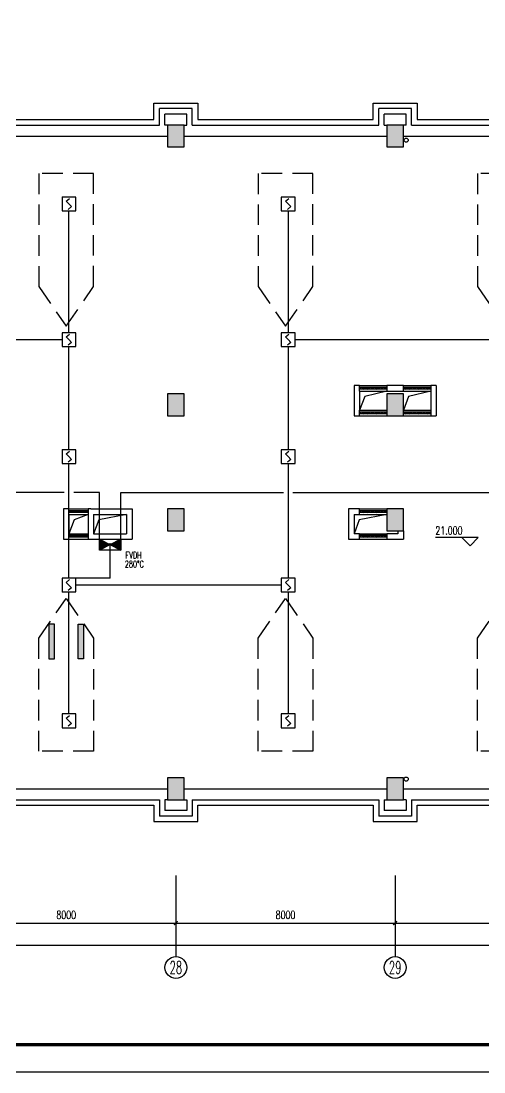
# Model space of a CAD drawing. Extents: x 190999 to 918899, y -200814 to 215286.
# Drawn here: x 574135 to 591025, y -96414 to -58091 of the extents above; entities that cross this region are included whole.
import ezdxf
from ezdxf.enums import TextEntityAlignment as Align

# ---------------------------------------------------------------- set-up
doc = ezdxf.new("R2010")
doc.units = 0
doc.header["$LTSCALE"] = 1000
doc.header["$MEASUREMENT"] = 0
doc.linetypes.add('HIDDEN', pattern=[0.375, 0.25, -0.125])
doc.layers.get('Defpoints').update_dxf_attribs({"color": 1})
for name, color, linetype in [('00-EQUIP', 3, 'Continuous'), ('00-WIRE-4', 6, 'Continuous'), ('A-卫生间', 250, 'Continuous'), ('A-墙线', 2, 'Continuous'), ('A-外包装修', 250, 'Continuous'), ('AXIS', 3, 'Continuous'), ('AXIS_TEXT', 7, 'Continuous'), ('COLUMN', 2, 'Continuous'), ('DIM_ELEV', 3, 'Continuous'), ('PUB_HATCH', 250, 'Continuous'), ('PUB_TEXT', 7, 'Continuous'), ('WALL', 2, 'Continuous'), ('WINDOW', 177, 'Continuous'), ('图框', 189, 'Continuous'), ('暖通-风-说明', 3, 'Continuous'), ('洞口线', 165, 'Continuous'), ('看线1', 7, 'Continuous'), ('雨水管', 151, 'Continuous')]:
    doc.layers.add(name, color=color, linetype=linetype)
doc.styles.add('_TCH_AXIS', font='COMPLEX', dxfattribs={"bigfont": 'GBCBIG'})
doc.styles.add('_TCH_DIM', font='SIMPLEX', dxfattribs={"bigfont": 'GBCBIG'})
doc.styles.add('COMPLEX', font='COMPLEX')
doc.styles.add('DIM_FONT', font='SIMPLEX', dxfattribs={"width": 0.7, "bigfont": 'GBCBIG'})
doc.styles.add('HZ-ZGBZ', font='romanc.shx', dxfattribs={"width": 0.65})
doc.styles.get("Standard").update_dxf_attribs({"font": 'simhei.ttf'})
doc.styles.add('XXK', font='romans.shx', dxfattribs={"width": 0.75, "bigfont": 'hzf.shx'})
doc.linetypes.add('4INE', pattern='A,1,-0.15,["4",XXK,S=0.3,R=0,X=-0.1,Y=-0.1],-0.25', length=1.4)
doc.dimstyles.new('DIMN', dxfattribs={"dimtxt": 300, "dimasz": 100, "dimexe": 250, "dimexo": 300, "dimgap": 150, "dimtad": 1, "dimdec": 0, "dimzin": 0, "dimdsep": 46, "dimtxsty": 'DIM_FONT', "dimblk": 'ARCHTICK', "dimcen": 0.09, "dimclrt": 7, "dimazin": 2, "dimtfac": 1, "dimtdec": 0, "dimtix": 1, "dimtmove": 2, "dimatfit": 3, "dimfxl": 0, "dimtolj": 1, "dimtzin": 0, "dimarcsym": 0})

# ---------------------------------------------------------------- blocks, each defined once
blk = doc.blocks.new('TJAD_TK_A0')
at = {"layer": '图框'}
blk.add_line((973, -441.7), (2162, -441.7), dxfattribs=at)
at = {"layer": '图框', "const_width": 1.2}
blk.add_lwpolyline([(2152, -431.7), (2152, 389.3), (998, 389.3), (998, -431.7)], close=True, dxfattribs=at)
blk = doc.blocks.new('_ArchTick')
at = {"const_width": 0.5}
blk.add_lwpolyline([(-0.7, -0.7), (0.7, 0.7)], dxfattribs=at)
blk = doc.blocks.new('*D1517')
at = {"layer": 'AXIS', "color": 0, "lineweight": -2}
for p, q in [((587785, -89585), (587785, -91235)), ((595785, -89585), (595785, -91235)), ((587785, -90985), (595785, -90985))]:
    blk.add_line(p, q, dxfattribs=at)
at = {"layer": 'Defpoints', "color": 0}
for p in [(587785, -89285), (595785, -89285), (595785, -90985)]:
    blk.add_point(p, dxfattribs=at)
at = {"layer": 'AXIS', "color": 0, "lineweight": -2, "xscale": 100, "yscale": 100, "zscale": 100, "rotation": 180}
blk.add_blockref('_ArchTick', (587785, -90985), dxfattribs=at)
at = {"layer": 'AXIS', "color": 0, "lineweight": -2, "xscale": 100, "yscale": 100, "zscale": 100}
blk.add_blockref('_ArchTick', (595785, -90985), dxfattribs=at)
at = {"layer": 'AXIS', "color": 7, "insert": (591785, -90685), "char_height": 300, "attachment_point": 5, "style": 'DIM_FONT'}
blk.add_mtext('\\A1;8000', dxfattribs=at)
blk = doc.blocks.new('*D1518')
at = {"layer": 'AXIS', "color": 0, "lineweight": -2}
for p, q in [((579785, -89585), (579785, -91235)), ((587785, -89585), (587785, -91235)), ((579785, -90985), (587785, -90985))]:
    blk.add_line(p, q, dxfattribs=at)
at = {"layer": 'Defpoints', "color": 0}
for p in [(579785, -89285), (587785, -89285), (587785, -90985)]:
    blk.add_point(p, dxfattribs=at)
at = {"layer": 'AXIS', "color": 0, "lineweight": -2, "xscale": 100, "yscale": 100, "zscale": 100, "rotation": 180}
blk.add_blockref('_ArchTick', (579785, -90985), dxfattribs=at)
at = {"layer": 'AXIS', "color": 0, "lineweight": -2, "xscale": 100, "yscale": 100, "zscale": 100}
blk.add_blockref('_ArchTick', (587785, -90985), dxfattribs=at)
at = {"layer": 'AXIS', "color": 7, "insert": (583785, -90685), "char_height": 300, "attachment_point": 5, "style": 'DIM_FONT'}
blk.add_mtext('\\A1;8000', dxfattribs=at)
blk = doc.blocks.new('*D1519')
at = {"layer": 'AXIS', "color": 0, "lineweight": -2}
for p, q in [((571785, -89585), (571785, -91235)), ((579785, -89585), (579785, -91235)), ((571785, -90985), (579785, -90985))]:
    blk.add_line(p, q, dxfattribs=at)
at = {"layer": 'Defpoints', "color": 0}
for p in [(571785, -89285), (579785, -89285), (579785, -90985)]:
    blk.add_point(p, dxfattribs=at)
at = {"layer": 'AXIS', "color": 0, "lineweight": -2, "xscale": 100, "yscale": 100, "zscale": 100, "rotation": 180}
blk.add_blockref('_ArchTick', (571785, -90985), dxfattribs=at)
at = {"layer": 'AXIS', "color": 0, "lineweight": -2, "xscale": 100, "yscale": 100, "zscale": 100}
blk.add_blockref('_ArchTick', (579785, -90985), dxfattribs=at)
at = {"layer": 'AXIS', "color": 7, "insert": (575785, -90685), "char_height": 300, "attachment_point": 5, "style": 'DIM_FONT'}
blk.add_mtext('\\A1;8000', dxfattribs=at)
blk = doc.blocks.new('*D1522')
at = {"layer": 'AXIS', "color": 0, "lineweight": -2}
for p, q in [((564785, -89585), (564785, -92035)), ((638085, -89585), (638085, -92035)), ((564785, -91785), (638085, -91785))]:
    blk.add_line(p, q, dxfattribs=at)
at = {"layer": 'Defpoints', "color": 0}
for p in [(564785, -89285), (638085, -89285), (638085, -91785)]:
    blk.add_point(p, dxfattribs=at)
at = {"layer": 'AXIS', "color": 0, "lineweight": -2, "xscale": 100, "yscale": 100, "zscale": 100, "rotation": 180}
blk.add_blockref('_ArchTick', (564785, -91785), dxfattribs=at)
at = {"layer": 'AXIS', "color": 0, "lineweight": -2, "xscale": 100, "yscale": 100, "zscale": 100}
blk.add_blockref('_ArchTick', (638085, -91785), dxfattribs=at)
at = {"layer": 'AXIS', "color": 7, "insert": (601435, -91485), "char_height": 300, "attachment_point": 5, "style": 'DIM_FONT'}
blk.add_mtext('\\A1;73300', dxfattribs=at)
blk = doc.blocks.new('_AXISO')
blk.add_circle((0, 0), 0.5)
at = {"layer": 'AXIS_TEXT', "style": 'COMPLEX', "width": 1.041667}
blk.add_attdef('A', text='', height=0.56, dxfattribs=at).set_placement((-0.25, -0.28), (0.25, -0.28), align=Align.FIT)
blk = doc.blocks.new('$WINLIB2D$00000039')
at = {"color": 0}
for p, q in [((0.5, 0.5), (-0.5, 0.5)), ((-0.5, 0.167), (0.5, 0.167)), ((-0.452, -0.167), (-0.5, 0.084)), ((-0.384, -0.167), (-0.448, 0.167)), ((-0.316, -0.167), (-0.38, 0.167)), ((-0.248, -0.167), (-0.312, 0.167)), ((-0.18, -0.167), (-0.244, 0.167)), ((-0.112, -0.167), (-0.176, 0.167)), ((-0.044, -0.167), (-0.108, 0.167)), ((0.024, -0.167), (-0.04, 0.167)), ((0.092, -0.167), (0.028, 0.167)), ((0.16, -0.167), (0.096, 0.167)), ((0.228, -0.167), (0.164, 0.167)), ((0.296, -0.167), (0.232, 0.167)), ((0.364, -0.167), (0.3, 0.167)), ((0.432, -0.167), (0.368, 0.167)), ((0.5, -0.167), (0.436, 0.167)), ((-0.5, -0.167), (0.5, -0.167)), ((0.5, -0.5), (-0.5, -0.5))]:
    blk.add_line(p, q, dxfattribs=at)
blk = doc.blocks.new('_LINKPT1')
at = {"color": 0}
blk.add_line((0, 0), (0, 0), dxfattribs=at)
blk = doc.blocks.new('6H2KALM6')
for p, q in [((-0.78, 0.4), (0.78, -0.4)), ((0.78, 0.4), (-0.78, -0.4)), ((0.78, 0.4), (-0.78, 0.4)), ((-0.78, 0.4), (-0.78, -0.4)), ((0.78, -0.4), (0.78, 0.4)), ((-0.78, -0.4), (0.78, -0.4))]:
    blk.add_line(p, q)
at = {"const_width": 0.04}
blk.add_lwpolyline([(-0.78, 0.4), (-0.78, -0.4), (0.78, -0.4), (0.78, 0.4)], close=True, dxfattribs=at)
for points in [[(-0.78, 0.4), (0, 0), (-0.78, -0.4)], [(0.78, 0.4), (0, 0), (0.78, -0.4)]]:
    blk.add_solid(points)
at = {"xscale": 0.002, "yscale": 0.002, "zscale": 0.002}
for p in [(-0.78, 0), (0, 0.4), (0.78, 0), (0, -0.4)]:
    blk.add_blockref('_LINKPT1', p, dxfattribs=at)
at = {"flags": 9}
blk.add_attdef('A', (0, 0), '', height=0.00002, dxfattribs=at)
blk = doc.blocks.new('3S1KCGW2')
for p, q in [((0.5, 0.5), (-0.5, 0.5)), ((-0.5, 0.5), (-0.5, -0.5)), ((-0.2, 0.2), (0.05, 0.4)), ((0, 0), (-0.2, 0.2)), ((0, 0), (0.2, -0.2)), ((0.5, -0.5), (0.5, 0.5)), ((-0.5, -0.5), (0.5, -0.5)), ((0.2, -0.2), (-0.05, -0.4))]:
    blk.add_line(p, q)
at = {"const_width": 0.04, "flags": 128}
blk.add_lwpolyline([(-0.5, -0.5), (-0.5, 0.5), (0.5, 0.5), (0.5, -0.5)], close=True, dxfattribs=at)
at = {"xscale": 0.002, "yscale": 0.002, "zscale": 0.002}
for p in [(-0.5, 0), (0, 0.5), (0.5, 0), (0, -0.5)]:
    blk.add_blockref('_LINKPT1', p, dxfattribs=at)
at = {"flags": 9}
blk.add_attdef('A', (0, 0), '', height=0.00002, dxfattribs=at)

msp = doc.modelspace()

# ---------------------------------------------------------------- hatches: boundary and pattern name
at = {"layer": 'PUB_HATCH'}
for points in [[(579484.6, -62684.5), (580084.6, -62684.5), (580084.6, -61884.5), (579484.6, -61884.5)], [(587484.6, -62684.5), (588084.6, -62684.5), (588084.6, -61884.5), (587484.6, -61884.5)], [(579484.6, -72484.5), (580084.6, -72484.5), (580084.6, -71684.5), (579484.6, -71684.5)], [(587484.6, -72484.5), (588084.6, -72484.5), (588084.6, -71684.5), (587484.6, -71684.5)], [(579484.6, -76684.5), (580084.6, -76684.5), (580084.6, -75884.5), (579484.6, -75884.5)], [(587484.6, -76684.5), (588084.6, -76684.5), (588084.6, -75884.5), (587484.6, -75884.5)], [(579484.6, -86484.5), (580084.6, -86484.5), (580084.6, -85684.5), (579484.6, -85684.5)], [(587484.6, -86484.5), (588084.6, -86484.5), (588084.6, -85684.5), (587484.6, -85684.5)]]:
    msp.add_hatch(color=256, dxfattribs=at).paths.add_polyline_path(points)
h = msp.add_hatch(color=256, dxfattribs=at)
h.paths.add_polyline_path([(600334.6, -75384.5), (596534.6, -75384.5), (596534.6, -75184.5), (600334.6, -75184.5)])
h.paths.add_polyline_path([(600334.6, -74624.5), (596534.6, -74624.5), (596534.6, -74824.5), (600334.6, -74824.5)])
h.paths.add_polyline_path([(595034.6, -75384.5), (591234.6, -75384.5), (591234.6, -75184.5), (595034.6, -75184.5)])
h.paths.add_polyline_path([(595034.6, -74624.5), (591234.6, -74624.5), (591234.6, -74824.5), (595034.6, -74824.5)])
h.paths.add_polyline_path([(575154.6, -81344.5), (575354.6, -81344.5), (575354.6, -80084.5), (575154.6, -80084.5)])
h.paths.add_polyline_path([(576414.6, -81344.5), (576214.6, -81344.5), (576214.6, -80084.5), (576414.6, -80084.5)])
h.paths.add_polyline_path([(616334.6, -75384.5), (612534.6, -75384.5), (612534.6, -75184.5), (616334.6, -75184.5)])
h.paths.add_polyline_path([(616334.6, -74624.5), (612534.6, -74624.5), (612534.6, -74824.5), (616334.6, -74824.5)])
h.paths.add_polyline_path([(611034.6, -75384.5), (607234.6, -75384.5), (607234.6, -75184.5), (611034.6, -75184.5)])
h.paths.add_polyline_path([(611034.6, -74624.5), (607234.6, -74624.5), (607234.6, -74824.5), (611034.6, -74824.5)])
h.paths.add_polyline_path([(627034.6, -75384.5), (623234.6, -75384.5), (623234.6, -75184.5), (627034.6, -75184.5)])
h.paths.add_polyline_path([(627034.6, -74624.5), (623234.6, -74624.5), (623234.6, -74824.5), (627034.6, -74824.5)])
h.paths.add_polyline_path([(612654.6, -78414.5), (612854.6, -78414.5), (612854.6, -77154.5), (612654.6, -77154.5)])
h.paths.add_polyline_path([(613914.6, -78414.5), (613714.6, -78414.5), (613714.6, -77154.5), (613914.6, -77154.5)])
h.paths.add_polyline_path([(622344.6, -80834.5), (618524.6, -80834.5), (618524.6, -81034.5), (622344.6, -81034.5)])
h.paths.add_polyline_path([(622344.6, -80084.5), (618524.6, -80084.5), (618524.6, -80284.5), (622344.6, -80284.5)])
h.paths.add_polyline_path([(605284.6, -72774.5), (605084.6, -72774.5), (605084.6, -75594.5), (605284.6, -75594.5)])
h.paths.add_polyline_path([(604534.6, -72774.5), (604334.6, -72774.5), (604334.6, -75594.5), (604534.6, -75594.5)])

# ---------------------------------------------------------------- linework, layer by layer
at = {"layer": '00-WIRE-4'}
for p, q in [((575882.1, -69459.5), (575882.1, -65009.5)), ((583881.6, -65009.5), (583881.6, -69459.5)), ((568898.1, -69709.5), (575632.1, -69709.5)), ((584131.6, -69709.5), (591481.1, -69709.5)), ((575882.1, -73724), (575882.1, -69959.5)), ((583881.6, -69959.5), (583881.6, -73724)), ((575882.1, -78409.5), (575882.1, -74224)), ((583881.6, -74224), (583881.6, -78409.5)), ((576994.6, -76980.5), (576994.6, -75284.5)), ((577774.6, -76980.5), (577774.6, -75284.5)), ((577384.6, -78409.5), (577384.6, -77130.5)), ((577384.6, -78409.5), (576132.1, -78409.5)), ((575882.1, -83359.5), (575882.1, -78909.5)), ((583631.6, -78659.5), (576132.1, -78659.5)), ((583881.6, -78909.5), (583881.6, -83359.5))]:
    msp.add_line(p, q, dxfattribs=at)
at = {"layer": '00-WIRE-4', "linetype": '4INE'}
for p, q in [((575707.1, -75284.5), (568823.1, -75284.5)), ((576994.6, -75284.5), (576057.1, -75284.5)), ((577774.6, -75284.5), (583706.6, -75284.5)), ((584056.6, -75284.5), (591556.1, -75284.5))]:
    msp.add_line(p, q, dxfattribs=at)
at = {"layer": 'A-卫生间', "linetype": 'HIDDEN', "ltscale": 3}
for points in [[(575784.6, -69223), (576784.6, -67771.8), (576784.6, -63650.8), (574784.6, -63650.8), (574784.6, -67771.8)], [(583784.6, -69223), (584784.6, -67771.8), (584784.6, -63650.8), (582784.6, -63650.8), (582784.6, -67771.8)], [(591784.6, -69223), (592784.6, -67771.8), (592784.6, -63650.8), (590784.6, -63650.8), (590784.6, -67771.8)], [(575784.6, -79146), (576784.6, -80597.3), (576784.6, -84718.2), (574784.6, -84718.2), (574784.6, -80597.3)], [(583784.6, -79146), (584784.6, -80597.3), (584784.6, -84718.2), (582784.6, -84718.2), (582784.6, -80597.3)], [(591784.6, -79146), (592784.6, -80597.3), (592784.6, -84718.2), (590784.6, -84718.2), (590784.6, -80597.3)]]:
    msp.add_lwpolyline(points, close=True, dxfattribs=at)
at = {"layer": 'A-墙线'}
for p, q in [((580384.6, -61284.5), (579184.6, -61284.5)), ((579184.6, -61884.5), (579184.6, -61284.5)), ((580384.6, -61884.5), (580384.6, -61284.5)), ((588384.6, -61284.5), (587184.6, -61284.5)), ((587184.6, -61884.5), (587184.6, -61284.5)), ((588384.6, -61884.5), (588384.6, -61284.5)), ((580184.6, -61484.5), (579384.6, -61484.5)), ((579384.6, -61884.5), (579384.6, -61484.5)), ((580184.6, -61884.5), (580184.6, -61484.5)), ((588184.6, -61484.5), (587384.6, -61484.5)), ((587384.6, -61884.5), (587384.6, -61484.5)), ((588184.6, -61884.5), (588184.6, -61484.5)), ((572384.6, -61884.5), (579184.6, -61884.5)), ((579484.6, -61884.5), (579384.6, -61884.5)), ((580084.6, -61884.5), (580184.6, -61884.5)), ((580384.6, -61884.5), (587184.6, -61884.5)), ((587384.6, -61884.5), (587484.6, -61884.5)), ((588184.6, -61884.5), (588084.6, -61884.5)), ((588384.6, -61884.5), (595184.6, -61884.5)), ((572084.6, -62284.5), (579484.6, -62284.5)), ((580084.6, -62284.5), (587484.6, -62284.5)), ((588084.6, -62284.5), (595484.6, -62284.5)), ((572084.6, -86084.5), (579484.6, -86084.5)), ((580084.6, -86084.5), (587484.6, -86084.5)), ((588084.6, -86084.5), (595484.6, -86084.5)), ((572384.6, -86484.5), (579184.6, -86484.5)), ((579184.6, -86484.5), (579184.6, -87084.5)), ((579484.6, -86484.5), (579384.6, -86484.5)), ((579384.6, -86484.5), (579384.6, -86884.5)), ((580084.6, -86484.5), (580184.6, -86484.5)), ((580184.6, -86484.5), (580184.6, -86884.5)), ((580384.6, -86484.5), (587184.6, -86484.5)), ((580384.6, -86484.5), (580384.6, -87084.5)), ((587184.6, -86484.5), (587184.6, -87084.5)), ((587384.6, -86484.5), (587484.6, -86484.5)), ((587384.6, -86484.5), (587384.6, -86884.5)), ((588184.6, -86484.5), (588084.6, -86484.5)), ((588184.6, -86484.5), (588184.6, -86884.5)), ((588384.6, -86484.5), (595184.6, -86484.5)), ((588384.6, -86484.5), (588384.6, -87084.5)), ((580184.6, -86884.5), (579384.6, -86884.5)), ((588184.6, -86884.5), (587384.6, -86884.5)), ((580384.6, -87084.5), (579184.6, -87084.5)), ((588384.6, -87084.5), (587184.6, -87084.5))]:
    msp.add_line(p, q, dxfattribs=at)
at = {"layer": 'A-外包装修'}
for points in [[(572584.6, -61684.5), (578984.6, -61684.5), (578984.6, -61084.5), (580584.6, -61084.5), (580584.6, -61684.5), (586984.6, -61684.5), (586984.6, -61084.5), (588584.6, -61084.5), (588584.6, -61684.5), (594984.6, -61684.5)], [(572584.6, -86684.5), (578984.6, -86684.5), (578984.6, -87284.5), (580584.6, -87284.5), (580584.6, -86684.5), (586984.6, -86684.5), (586984.6, -87284.5), (588584.6, -87284.5), (588584.6, -86684.5), (594984.6, -86684.5)]]:
    msp.add_lwpolyline(points, dxfattribs=at)
at = {"layer": 'AXIS'}
for p, q in [((579784.6, -89254.5), (579784.6, -92203.6)), ((587784.6, -89254.5), (587784.6, -92203.6))]:
    msp.add_line(p, q, dxfattribs=at)
at = {"layer": 'COLUMN'}
for p, q in [((580084.6, -61884.5), (579484.6, -61884.5)), ((579484.6, -61884.5), (579484.6, -62684.5)), ((580084.6, -62684.5), (580084.6, -61884.5)), ((588084.6, -61884.5), (587484.6, -61884.5)), ((587484.6, -61884.5), (587484.6, -62684.5)), ((588084.6, -62684.5), (588084.6, -61884.5)), ((579484.6, -62684.5), (580084.6, -62684.5)), ((587484.6, -62684.5), (588084.6, -62684.5)), ((580084.6, -71684.5), (579484.6, -71684.5)), ((579484.6, -71684.5), (579484.6, -72484.5)), ((580084.6, -72484.5), (580084.6, -71684.5)), ((588084.6, -71684.5), (587484.6, -71684.5)), ((587484.6, -71684.5), (587484.6, -72484.5)), ((588084.6, -72484.5), (588084.6, -71684.5)), ((579484.6, -72484.5), (580084.6, -72484.5)), ((587484.6, -72484.5), (588084.6, -72484.5)), ((580084.6, -75884.5), (579484.6, -75884.5)), ((579484.6, -75884.5), (579484.6, -76684.5)), ((580084.6, -76684.5), (580084.6, -75884.5)), ((588084.6, -75884.5), (587484.6, -75884.5)), ((587484.6, -75884.5), (587484.6, -76684.5)), ((588084.6, -76684.5), (588084.6, -75884.5)), ((579484.6, -76684.5), (580084.6, -76684.5)), ((587484.6, -76684.5), (588084.6, -76684.5)), ((580084.6, -85684.5), (579484.6, -85684.5)), ((579484.6, -85684.5), (579484.6, -86484.5)), ((580084.6, -86484.5), (580084.6, -85684.5)), ((588084.6, -85684.5), (587484.6, -85684.5)), ((587484.6, -85684.5), (587484.6, -86484.5)), ((588084.6, -86484.5), (588084.6, -85684.5)), ((579484.6, -86484.5), (580084.6, -86484.5)), ((587484.6, -86484.5), (588084.6, -86484.5))]:
    msp.add_line(p, q, dxfattribs=at)
at = {"layer": 'DIM_ELEV'}
for p, q in [((590816, -76924.5), (589251, -76924.5)), ((590516, -77224.5), (590216, -76924.5)), ((590516, -77224.5), (590816, -76924.5))]:
    msp.add_line(p, q, dxfattribs=at)
at = {"layer": 'WALL'}
for p, q in [((586484.6, -71384.5), (586284.6, -71384.5)), ((586284.6, -71384.5), (586284.6, -72484.5)), ((586484.6, -71584.5), (586484.6, -71384.5)), ((586484.6, -71584.5), (586484.6, -72284.5)), ((588084.6, -71384.5), (587484.6, -71384.5)), ((587484.6, -71384.5), (587484.6, -71584.5)), ((587484.6, -71584.5), (588084.6, -71584.5)), ((588084.6, -71584.5), (588084.6, -71384.5)), ((589284.6, -71384.5), (589084.6, -71384.5)), ((589084.6, -71384.5), (589084.6, -71584.5)), ((589084.6, -71584.5), (589084.6, -72284.5)), ((589284.6, -71384.5), (589284.6, -72484.5)), ((586484.6, -72484.5), (586484.6, -72284.5)), ((589084.6, -72284.5), (589084.6, -72484.5)), ((586284.6, -72484.5), (586484.6, -72484.5)), ((589084.6, -72484.5), (589284.6, -72484.5)), ((575884.6, -75884.5), (575684.6, -75884.5)), ((575684.6, -75884.5), (575684.6, -76984.5)), ((575884.6, -76084.5), (575884.6, -75884.5)), ((575884.6, -76084.5), (575884.6, -76784.5)), ((576684.6, -75884.5), (576584.6, -75884.5)), ((576584.6, -75884.5), (576584.6, -76084.5)), ((576584.6, -76084.5), (576584.6, -76784.5)), ((576684.6, -75884.5), (578184.6, -75884.5)), ((576784.6, -76084.5), (576784.6, -76784.5)), ((576784.6, -76084.5), (577984.6, -76084.5)), ((577984.6, -76084.5), (577984.6, -76784.5)), ((578184.6, -75884.5), (578184.6, -76984.5)), ((586484.6, -75884.5), (586084.6, -75884.5)), ((586084.6, -75884.5), (586084.6, -76984.5)), ((586284.6, -76084.5), (586484.6, -76084.5)), ((586284.6, -76084.5), (586284.6, -76784.5)), ((586484.6, -76084.5), (586484.6, -75884.5)), ((575684.6, -76984.5), (575884.6, -76984.5)), ((575884.6, -76984.5), (575884.6, -76784.5)), ((576584.6, -76784.5), (576584.6, -76984.5)), ((576584.6, -76984.5), (576684.6, -76984.5)), ((576684.6, -76984.5), (578184.6, -76984.5)), ((576784.6, -76784.5), (577984.6, -76784.5)), ((586084.6, -76984.5), (586484.6, -76984.5)), ((586484.6, -76784.5), (586284.6, -76784.5)), ((586484.6, -76984.5), (586484.6, -76784.5)), ((587884.6, -76784.5), (587484.6, -76784.5)), ((587484.6, -76784.5), (587484.6, -76984.5)), ((587484.6, -76984.5), (588084.6, -76984.5)), ((587884.6, -76684.5), (587884.6, -76784.5)), ((588084.6, -76684.5), (588084.6, -76984.5))]:
    msp.add_line(p, q, dxfattribs=at)
at = {"layer": '洞口线'}
for points in [[(587484.6, -71584.5), (586675, -71783), (586484.6, -72284.5)], [(589084.6, -71584.5), (588275, -71783), (588084.6, -72284.5)], [(576584.6, -76084.8), (576075, -76283), (575884.6, -76784.5)], [(577984.6, -76084.5), (576975, -76283), (576784.6, -76784.5)], [(587484.6, -76084.5), (586475, -76283), (586284.6, -76784.5)]]:
    msp.add_lwpolyline(points, dxfattribs=at)
at = {"layer": '看线1'}
for points in [[(575154.6, -81344.5), (575354.6, -81344.5), (575354.6, -80084.5), (575154.6, -80084.5)], [(576414.6, -81344.5), (576214.6, -81344.5), (576214.6, -80084.5), (576414.6, -80084.5)]]:
    msp.add_lwpolyline(points, close=True, dxfattribs=at)
at = {"layer": '雨水管'}
for centre in [(588184.6, -62434.5), (588184.6, -85734.5)]:
    msp.add_circle(centre, 75, dxfattribs=at)

# ---------------------------------------------------------------- block references
at = {"layer": '00-EQUIP', "yscale": 500, "zscale": 500}
for name, p, xscale in [('3S1KCGW2', (575882.1, -64759.5), 500), ('3S1KCGW2', (583881.6, -64759.5), 500), ('3S1KCGW2', (575882.1, -69709.5), 500), ('3S1KCGW2', (583881.6, -69709.5), 500), ('3S1KCGW2', (575882.1, -73974), 500), ('3S1KCGW2', (583881.6, -73974), 500), ('6H2KALM6', (577384.6, -77180.5), -500)]:
    msp.add_blockref(name, p, dxfattribs=dict(at, xscale=xscale))
at = {"layer": '00-EQUIP', "xscale": 500, "yscale": 500, "zscale": 500, "rotation": 180}
for p in [(575882.1, -78659.5), (583881.6, -78659.5), (575882.1, -83609.5), (583881.6, -83609.5)]:
    msp.add_blockref('3S1KCGW2', p, dxfattribs=at)
at = {"layer": 'AXIS'}
ref = msp.add_blockref('_AXISO', (579784.6, -92603.6), dxfattribs=dict(at, xscale=800, yscale=800, zscale=800))
ref.add_attrib('A', '28', dxfattribs={"layer": 'AXIS_TEXT', "height": 452.55, "style": '_TCH_AXIS', "width": 0.617647}).set_placement((579558.3, -92829.9), (580010.9, -92829.9), align=Align.FIT)
ref = msp.add_blockref('_AXISO', (587784.6, -92603.6), dxfattribs=dict(at, xscale=800, yscale=800, zscale=800))
ref.add_attrib('A', '29', dxfattribs={"layer": 'AXIS_TEXT', "height": 452.55, "style": '_TCH_AXIS', "width": 0.617647}).set_placement((587558.3, -92829.9), (588010.9, -92829.9), align=Align.FIT)
at = {"layer": 'WINDOW', "xscale": -1000, "yscale": 200, "zscale": -1000}
for p, rotation in [((586984.6, -71484.5), 359.9999999999905), ((588584.6, -71484.5), 359.9999999999905), ((586984.6, -75984.5), 359.9999999999833)]:
    msp.add_blockref('$WINLIB2D$00000039', p, dxfattribs=dict(at, rotation=rotation))
at = {"layer": 'WINDOW', "yscale": 200}
for p, xscale, zscale in [((586984.6, -72384.5), -1000, -1000), ((588584.6, -72384.5), -1000, -1000), ((576234.6, -75984.5), -700, -700), ((576234.6, -76884.5), -700, -700), ((586984.6, -76884.5), -1000, -1000)]:
    msp.add_blockref('$WINLIB2D$00000039', p, dxfattribs=dict(at, xscale=xscale, zscale=zscale))
at = {"layer": '图框', "xscale": 100, "yscale": 100, "zscale": 100}
msp.add_blockref('TJAD_TK_A0', (450398.6, -52243.2), dxfattribs=at)

# ---------------------------------------------------------------- texts
at = {"layer": 'PUB_TEXT', "style": '_TCH_DIM', "width": 0.705882}
msp.add_text('21.000', height=297.5, dxfattribs=at).set_placement((589251, -76819.6))
at = {"layer": '暖通-风-说明', "style": 'HZ-ZGBZ', "width": 0.7}
for s, p in [('280%%dC', (577919.1, -78020)), ('FVDH', (577944.9, -77695.1))]:
    msp.add_text(s, height=250, dxfattribs=at).set_placement(p)

# ---------------------------------------------------------------- dimensions: what is measured, and where the dimension line sits
at = {"layer": 'AXIS'}
for p1, p2, distance, picture, middle in [((564784.6, -89284.5), (638084.6, -89284.5), -2500, '*D1522', (601434.6, -91484.5)), ((571784.6, -89284.5), (579784.6, -89284.5), -1700, '*D1519', (575784.6, -90684.5)), ((579784.6, -89284.5), (587784.6, -89284.5), -1700, '*D1518', (583784.6, -90684.5)), ((587784.6, -89284.5), (595784.6, -89284.5), -1700, '*D1517', (591784.6, -90684.5))]:
    dim = msp.add_aligned_dim(p1=p1, p2=p2, distance=distance, dimstyle='DIMN', dxfattribs=at)
    dim.commit()
    dim.dimension.update_dxf_attribs({"geometry": picture, "text_midpoint": middle})

doc.saveas('drawing.dxf')
